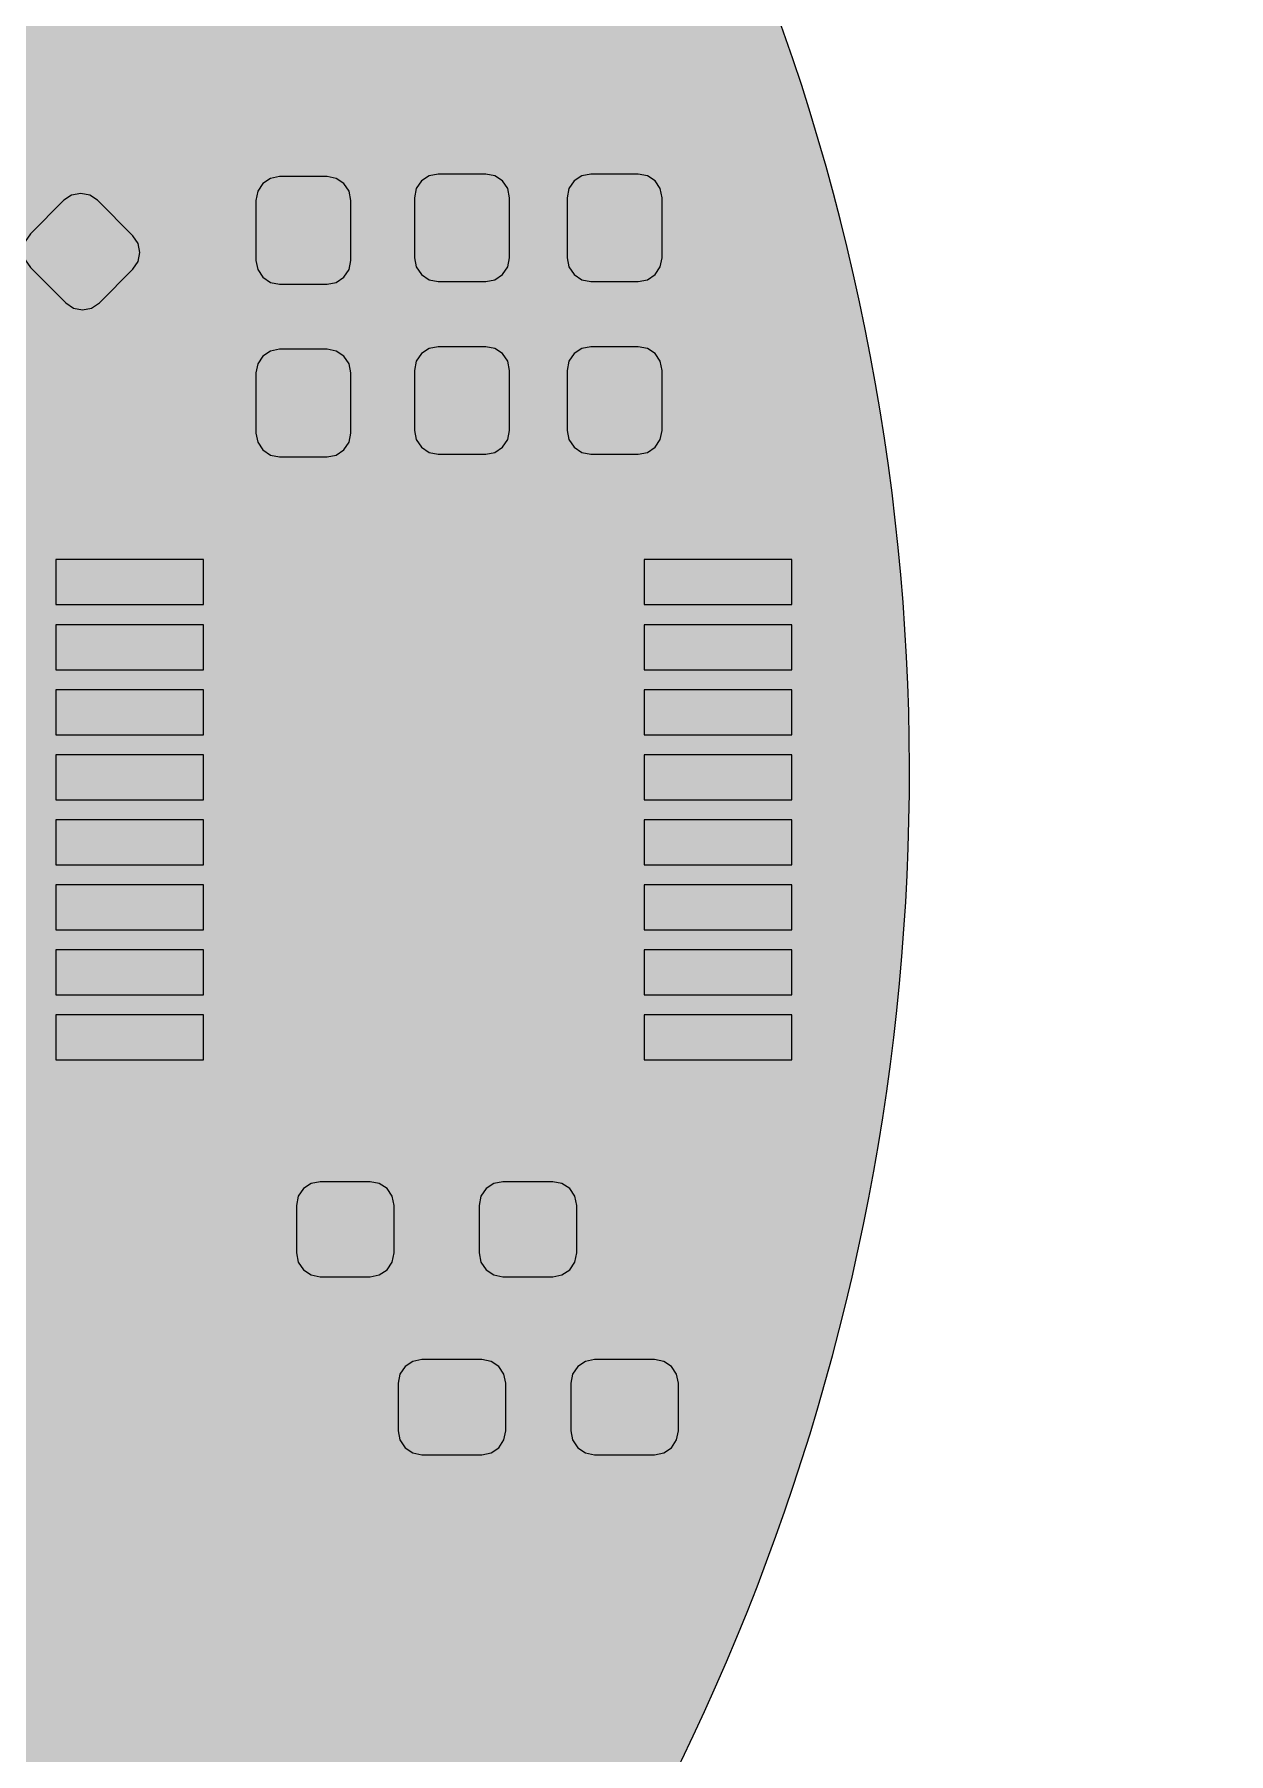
# Model space of a CAD drawing. Header units: millimetres. Extents: x 63.6 to 115, y 77 to 122.7.
# Drawn here: x 103.04 to 114.97, y 92.88 to 110.06 of the extents above; entities that cross this region are included whole.
import ezdxf

# ---------------------------------------------------------------- set-up
doc = ezdxf.new("R2010")
doc.units = ezdxf.units.MM
doc.header["$MEASUREMENT"] = 0
doc.layers.add('Layer 1', color=7, linetype='Continuous', lineweight=0)

# ---------------------------------------------------------------- blocks, each defined once
blk = doc.blocks.new('Block_4')
at = {"layer": 'Layer 1', "true_color": 0x000000, "transparency": 33554687}
h = blk.add_hatch(color=18, dxfattribs=at)
edge = h.paths.add_edge_path()
edge.add_spline(control_points=[(102.402, 108.667), (102.402, 108.667), (102.324, 108.615), (102.324, 108.615), (102.324, 108.615), (102.234, 108.597), (102.234, 108.597), (102.234, 108.597), (102.143, 108.615), (102.143, 108.615), (102.143, 108.615), (102.066, 108.667), (102.066, 108.667), (102.066, 108.667), (101.712, 109.02), (101.712, 109.02), (101.712, 109.02), (101.661, 109.097), (101.661, 109.097), (101.661, 109.097), (101.643, 109.188), (101.643, 109.188), (101.643, 109.188), (101.661, 109.279), (101.661, 109.279), (101.661, 109.279), (101.712, 109.356), (101.712, 109.356), (101.712, 109.356), (102.048, 109.692), (102.048, 109.692), (102.048, 109.692), (102.125, 109.744), (102.125, 109.744), (102.125, 109.744), (102.216, 109.762), (102.216, 109.762), (102.216, 109.762), (102.307, 109.744), (102.307, 109.744), (102.307, 109.744), (102.384, 109.692), (102.384, 109.692), (102.384, 109.692), (102.737, 109.339), (102.737, 109.339), (102.737, 109.339), (102.789, 109.261), (102.789, 109.261), (102.789, 109.261), (102.807, 109.171), (102.807, 109.171), (102.807, 109.171), (102.789, 109.08), (102.789, 109.08), (102.789, 109.08), (102.737, 109.003), (102.737, 109.003), (102.737, 109.003), (102.402, 108.667), (102.402, 108.667)], knot_values=[0, 0, 0, 0, 1, 1, 1, 2, 2, 2, 3, 3, 3, 4, 4, 4, 5, 5, 5, 6, 6, 6, 7, 7, 7, 8, 8, 8, 9, 9, 9, 10, 10, 10, 11, 11, 11, 12, 12, 12, 13, 13, 13, 14, 14, 14, 15, 15, 15, 16, 16, 16, 17, 17, 17, 18, 18, 18, 19, 19, 19, 20, 20, 20, 20], degree=3, periodic=0)
h = blk.add_hatch(color=18, dxfattribs=at)
edge = h.paths.add_edge_path()
edge.add_spline(control_points=[(103.692, 107.376), (103.692, 107.376), (103.615, 107.325), (103.615, 107.325), (103.615, 107.325), (103.524, 107.307), (103.524, 107.307), (103.524, 107.307), (103.433, 107.325), (103.433, 107.325), (103.433, 107.325), (103.356, 107.376), (103.356, 107.376), (103.356, 107.376), (103.003, 107.73), (103.003, 107.73), (103.003, 107.73), (102.951, 107.807), (102.951, 107.807), (102.951, 107.807), (102.933, 107.898), (102.933, 107.898), (102.933, 107.898), (102.951, 107.989), (102.951, 107.989), (102.951, 107.989), (103.003, 108.066), (103.003, 108.066), (103.003, 108.066), (103.338, 108.402), (103.338, 108.402), (103.338, 108.402), (103.415, 108.453), (103.415, 108.453), (103.415, 108.453), (103.506, 108.471), (103.506, 108.471), (103.506, 108.471), (103.597, 108.453), (103.597, 108.453), (103.597, 108.453), (103.674, 108.402), (103.674, 108.402), (103.674, 108.402), (104.028, 108.048), (104.028, 108.048), (104.028, 108.048), (104.079, 107.971), (104.079, 107.971), (104.079, 107.971), (104.097, 107.88), (104.097, 107.88), (104.097, 107.88), (104.079, 107.789), (104.079, 107.789), (104.079, 107.789), (104.028, 107.712), (104.028, 107.712), (104.028, 107.712), (103.692, 107.376), (103.692, 107.376)], knot_values=[0, 0, 0, 0, 1, 1, 1, 2, 2, 2, 3, 3, 3, 4, 4, 4, 5, 5, 5, 6, 6, 6, 7, 7, 7, 8, 8, 8, 9, 9, 9, 10, 10, 10, 11, 11, 11, 12, 12, 12, 13, 13, 13, 14, 14, 14, 15, 15, 15, 16, 16, 16, 17, 17, 17, 18, 18, 18, 19, 19, 19, 20, 20, 20, 20], degree=3, periodic=0)
at = {"layer": 'Layer 1', "color": 18, "lineweight": 9, "true_color": 0x000000}
for points in [[(102.402, 108.667), (102.402, 108.667), (102.324, 108.615), (102.324, 108.615), (102.324, 108.615), (102.234, 108.597), (102.234, 108.597), (102.234, 108.597), (102.143, 108.615), (102.143, 108.615), (102.143, 108.615), (102.066, 108.667), (102.066, 108.667), (102.066, 108.667), (101.712, 109.02), (101.712, 109.02), (101.712, 109.02), (101.661, 109.097), (101.661, 109.097), (101.661, 109.097), (101.643, 109.188), (101.643, 109.188), (101.643, 109.188), (101.661, 109.279), (101.661, 109.279), (101.661, 109.279), (101.712, 109.356), (101.712, 109.356), (101.712, 109.356), (102.048, 109.692), (102.048, 109.692), (102.048, 109.692), (102.125, 109.744), (102.125, 109.744), (102.125, 109.744), (102.216, 109.762), (102.216, 109.762), (102.216, 109.762), (102.307, 109.744), (102.307, 109.744), (102.307, 109.744), (102.384, 109.692), (102.384, 109.692), (102.384, 109.692), (102.737, 109.339), (102.737, 109.339), (102.737, 109.339), (102.789, 109.261), (102.789, 109.261), (102.789, 109.261), (102.807, 109.171), (102.807, 109.171), (102.807, 109.171), (102.789, 109.08), (102.789, 109.08), (102.789, 109.08), (102.737, 109.003), (102.737, 109.003), (102.737, 109.003), (102.402, 108.667), (102.402, 108.667)], [(103.692, 107.376), (103.692, 107.376), (103.615, 107.325), (103.615, 107.325), (103.615, 107.325), (103.524, 107.307), (103.524, 107.307), (103.524, 107.307), (103.433, 107.325), (103.433, 107.325), (103.433, 107.325), (103.356, 107.376), (103.356, 107.376), (103.356, 107.376), (103.003, 107.73), (103.003, 107.73), (103.003, 107.73), (102.951, 107.807), (102.951, 107.807), (102.951, 107.807), (102.933, 107.898), (102.933, 107.898), (102.933, 107.898), (102.951, 107.989), (102.951, 107.989), (102.951, 107.989), (103.003, 108.066), (103.003, 108.066), (103.003, 108.066), (103.338, 108.402), (103.338, 108.402), (103.338, 108.402), (103.415, 108.453), (103.415, 108.453), (103.415, 108.453), (103.506, 108.471), (103.506, 108.471), (103.506, 108.471), (103.597, 108.453), (103.597, 108.453), (103.597, 108.453), (103.674, 108.402), (103.674, 108.402), (103.674, 108.402), (104.028, 108.048), (104.028, 108.048), (104.028, 108.048), (104.079, 107.971), (104.079, 107.971), (104.079, 107.971), (104.097, 107.88), (104.097, 107.88), (104.097, 107.88), (104.079, 107.789), (104.079, 107.789), (104.079, 107.789), (104.028, 107.712), (104.028, 107.712), (104.028, 107.712), (103.692, 107.376), (103.692, 107.376)]]:
    blk.add_open_spline(points, degree=3, knots=[0, 0, 0, 0, 1, 1, 1, 2, 2, 2, 3, 3, 3, 4, 4, 4, 5, 5, 5, 6, 6, 6, 7, 7, 7, 8, 8, 8, 9, 9, 9, 10, 10, 10, 11, 11, 11, 12, 12, 12, 13, 13, 13, 14, 14, 14, 15, 15, 15, 16, 16, 16, 17, 17, 17, 18, 18, 18, 19, 19, 19, 20, 20, 20, 20], dxfattribs=at)
blk = doc.blocks.new('Block_16')
at = {"layer": 'Layer 1', "true_color": 0x000000, "transparency": 33554687}
h = blk.add_hatch(color=18, dxfattribs=at)
edge = h.paths.add_edge_path()
edge.add_spline(control_points=[(109.076, 108.664), (109.076, 108.664), (109.167, 108.646), (109.167, 108.646), (109.167, 108.646), (109.244, 108.595), (109.244, 108.595), (109.244, 108.595), (109.296, 108.518), (109.296, 108.518), (109.296, 108.518), (109.314, 108.427), (109.314, 108.427), (109.314, 108.427), (109.314, 107.827), (109.314, 107.827), (109.314, 107.827), (109.296, 107.736), (109.296, 107.736), (109.296, 107.736), (109.244, 107.659), (109.244, 107.659), (109.244, 107.659), (109.167, 107.607), (109.167, 107.607), (109.167, 107.607), (109.076, 107.589), (109.076, 107.589), (109.076, 107.589), (108.601, 107.589), (108.601, 107.589), (108.601, 107.589), (108.511, 107.607), (108.511, 107.607), (108.511, 107.607), (108.434, 107.659), (108.434, 107.659), (108.434, 107.659), (108.382, 107.736), (108.382, 107.736), (108.382, 107.736), (108.364, 107.827), (108.364, 107.827), (108.364, 107.827), (108.364, 108.427), (108.364, 108.427), (108.364, 108.427), (108.382, 108.518), (108.382, 108.518), (108.382, 108.518), (108.434, 108.595), (108.434, 108.595), (108.434, 108.595), (108.511, 108.646), (108.511, 108.646), (108.511, 108.646), (108.601, 108.664), (108.601, 108.664), (108.601, 108.664), (109.076, 108.664), (109.076, 108.664)], knot_values=[0, 0, 0, 0, 1, 1, 1, 2, 2, 2, 3, 3, 3, 4, 4, 4, 5, 5, 5, 6, 6, 6, 7, 7, 7, 8, 8, 8, 9, 9, 9, 10, 10, 10, 11, 11, 11, 12, 12, 12, 13, 13, 13, 14, 14, 14, 15, 15, 15, 16, 16, 16, 17, 17, 17, 18, 18, 18, 19, 19, 19, 20, 20, 20, 20], degree=3, periodic=0)
h = blk.add_hatch(color=18, dxfattribs=at)
edge = h.paths.add_edge_path()
edge.add_spline(control_points=[(109.076, 106.939), (109.076, 106.939), (109.167, 106.921), (109.167, 106.921), (109.167, 106.921), (109.244, 106.87), (109.244, 106.87), (109.244, 106.87), (109.296, 106.793), (109.296, 106.793), (109.296, 106.793), (109.314, 106.702), (109.314, 106.702), (109.314, 106.702), (109.314, 106.102), (109.314, 106.102), (109.314, 106.102), (109.296, 106.011), (109.296, 106.011), (109.296, 106.011), (109.244, 105.934), (109.244, 105.934), (109.244, 105.934), (109.167, 105.882), (109.167, 105.882), (109.167, 105.882), (109.076, 105.864), (109.076, 105.864), (109.076, 105.864), (108.601, 105.864), (108.601, 105.864), (108.601, 105.864), (108.511, 105.882), (108.511, 105.882), (108.511, 105.882), (108.434, 105.934), (108.434, 105.934), (108.434, 105.934), (108.382, 106.011), (108.382, 106.011), (108.382, 106.011), (108.364, 106.102), (108.364, 106.102), (108.364, 106.102), (108.364, 106.702), (108.364, 106.702), (108.364, 106.702), (108.382, 106.793), (108.382, 106.793), (108.382, 106.793), (108.434, 106.87), (108.434, 106.87), (108.434, 106.87), (108.511, 106.921), (108.511, 106.921), (108.511, 106.921), (108.601, 106.939), (108.601, 106.939), (108.601, 106.939), (109.076, 106.939), (109.076, 106.939)], knot_values=[0, 0, 0, 0, 1, 1, 1, 2, 2, 2, 3, 3, 3, 4, 4, 4, 5, 5, 5, 6, 6, 6, 7, 7, 7, 8, 8, 8, 9, 9, 9, 10, 10, 10, 11, 11, 11, 12, 12, 12, 13, 13, 13, 14, 14, 14, 15, 15, 15, 16, 16, 16, 17, 17, 17, 18, 18, 18, 19, 19, 19, 20, 20, 20, 20], degree=3, periodic=0)
at = {"layer": 'Layer 1', "color": 18, "lineweight": 9, "true_color": 0x000000}
for points in [[(109.076, 108.664), (109.076, 108.664), (109.167, 108.646), (109.167, 108.646), (109.167, 108.646), (109.244, 108.595), (109.244, 108.595), (109.244, 108.595), (109.296, 108.518), (109.296, 108.518), (109.296, 108.518), (109.314, 108.427), (109.314, 108.427), (109.314, 108.427), (109.314, 107.827), (109.314, 107.827), (109.314, 107.827), (109.296, 107.736), (109.296, 107.736), (109.296, 107.736), (109.244, 107.659), (109.244, 107.659), (109.244, 107.659), (109.167, 107.607), (109.167, 107.607), (109.167, 107.607), (109.076, 107.589), (109.076, 107.589), (109.076, 107.589), (108.601, 107.589), (108.601, 107.589), (108.601, 107.589), (108.511, 107.607), (108.511, 107.607), (108.511, 107.607), (108.434, 107.659), (108.434, 107.659), (108.434, 107.659), (108.382, 107.736), (108.382, 107.736), (108.382, 107.736), (108.364, 107.827), (108.364, 107.827), (108.364, 107.827), (108.364, 108.427), (108.364, 108.427), (108.364, 108.427), (108.382, 108.518), (108.382, 108.518), (108.382, 108.518), (108.434, 108.595), (108.434, 108.595), (108.434, 108.595), (108.511, 108.646), (108.511, 108.646), (108.511, 108.646), (108.601, 108.664), (108.601, 108.664), (108.601, 108.664), (109.076, 108.664), (109.076, 108.664)], [(109.076, 106.939), (109.076, 106.939), (109.167, 106.921), (109.167, 106.921), (109.167, 106.921), (109.244, 106.87), (109.244, 106.87), (109.244, 106.87), (109.296, 106.793), (109.296, 106.793), (109.296, 106.793), (109.314, 106.702), (109.314, 106.702), (109.314, 106.702), (109.314, 106.102), (109.314, 106.102), (109.314, 106.102), (109.296, 106.011), (109.296, 106.011), (109.296, 106.011), (109.244, 105.934), (109.244, 105.934), (109.244, 105.934), (109.167, 105.882), (109.167, 105.882), (109.167, 105.882), (109.076, 105.864), (109.076, 105.864), (109.076, 105.864), (108.601, 105.864), (108.601, 105.864), (108.601, 105.864), (108.511, 105.882), (108.511, 105.882), (108.511, 105.882), (108.434, 105.934), (108.434, 105.934), (108.434, 105.934), (108.382, 106.011), (108.382, 106.011), (108.382, 106.011), (108.364, 106.102), (108.364, 106.102), (108.364, 106.102), (108.364, 106.702), (108.364, 106.702), (108.364, 106.702), (108.382, 106.793), (108.382, 106.793), (108.382, 106.793), (108.434, 106.87), (108.434, 106.87), (108.434, 106.87), (108.511, 106.921), (108.511, 106.921), (108.511, 106.921), (108.601, 106.939), (108.601, 106.939), (108.601, 106.939), (109.076, 106.939), (109.076, 106.939)]]:
    blk.add_open_spline(points, degree=3, knots=[0, 0, 0, 0, 1, 1, 1, 2, 2, 2, 3, 3, 3, 4, 4, 4, 5, 5, 5, 6, 6, 6, 7, 7, 7, 8, 8, 8, 9, 9, 9, 10, 10, 10, 11, 11, 11, 12, 12, 12, 13, 13, 13, 14, 14, 14, 15, 15, 15, 16, 16, 16, 17, 17, 17, 18, 18, 18, 19, 19, 19, 20, 20, 20, 20], dxfattribs=at)
blk = doc.blocks.new('Block_23')
at = {"layer": 'Layer 1', "true_color": 0x000000, "transparency": 33554687}
h = blk.add_hatch(color=18, dxfattribs=at)
edge = h.paths.add_edge_path()
edge.add_spline(control_points=[(105.493, 107.563), (105.493, 107.563), (105.403, 107.581), (105.403, 107.581), (105.403, 107.581), (105.326, 107.633), (105.326, 107.633), (105.326, 107.633), (105.274, 107.71), (105.274, 107.71), (105.274, 107.71), (105.256, 107.801), (105.256, 107.801), (105.256, 107.801), (105.256, 108.401), (105.256, 108.401), (105.256, 108.401), (105.274, 108.492), (105.274, 108.492), (105.274, 108.492), (105.326, 108.569), (105.326, 108.569), (105.326, 108.569), (105.403, 108.62), (105.403, 108.62), (105.403, 108.62), (105.493, 108.638), (105.493, 108.638), (105.493, 108.638), (105.968, 108.638), (105.968, 108.638), (105.968, 108.638), (106.059, 108.62), (106.059, 108.62), (106.059, 108.62), (106.136, 108.569), (106.136, 108.569), (106.136, 108.569), (106.188, 108.492), (106.188, 108.492), (106.188, 108.492), (106.206, 108.401), (106.206, 108.401), (106.206, 108.401), (106.206, 107.801), (106.206, 107.801), (106.206, 107.801), (106.188, 107.71), (106.188, 107.71), (106.188, 107.71), (106.136, 107.633), (106.136, 107.633), (106.136, 107.633), (106.059, 107.581), (106.059, 107.581), (106.059, 107.581), (105.968, 107.563), (105.968, 107.563), (105.968, 107.563), (105.493, 107.563), (105.493, 107.563)], knot_values=[0, 0, 0, 0, 1, 1, 1, 2, 2, 2, 3, 3, 3, 4, 4, 4, 5, 5, 5, 6, 6, 6, 7, 7, 7, 8, 8, 8, 9, 9, 9, 10, 10, 10, 11, 11, 11, 12, 12, 12, 13, 13, 13, 14, 14, 14, 15, 15, 15, 16, 16, 16, 17, 17, 17, 18, 18, 18, 19, 19, 19, 20, 20, 20, 20], degree=3, periodic=0)
h = blk.add_hatch(color=18, dxfattribs=at)
edge = h.paths.add_edge_path()
edge.add_spline(control_points=[(105.493, 105.838), (105.493, 105.838), (105.403, 105.856), (105.403, 105.856), (105.403, 105.856), (105.326, 105.908), (105.326, 105.908), (105.326, 105.908), (105.274, 105.985), (105.274, 105.985), (105.274, 105.985), (105.256, 106.076), (105.256, 106.076), (105.256, 106.076), (105.256, 106.676), (105.256, 106.676), (105.256, 106.676), (105.274, 106.767), (105.274, 106.767), (105.274, 106.767), (105.326, 106.844), (105.326, 106.844), (105.326, 106.844), (105.403, 106.895), (105.403, 106.895), (105.403, 106.895), (105.493, 106.913), (105.493, 106.913), (105.493, 106.913), (105.968, 106.913), (105.968, 106.913), (105.968, 106.913), (106.059, 106.895), (106.059, 106.895), (106.059, 106.895), (106.136, 106.844), (106.136, 106.844), (106.136, 106.844), (106.188, 106.767), (106.188, 106.767), (106.188, 106.767), (106.206, 106.676), (106.206, 106.676), (106.206, 106.676), (106.206, 106.076), (106.206, 106.076), (106.206, 106.076), (106.188, 105.985), (106.188, 105.985), (106.188, 105.985), (106.136, 105.908), (106.136, 105.908), (106.136, 105.908), (106.059, 105.856), (106.059, 105.856), (106.059, 105.856), (105.968, 105.838), (105.968, 105.838), (105.968, 105.838), (105.493, 105.838), (105.493, 105.838)], knot_values=[0, 0, 0, 0, 1, 1, 1, 2, 2, 2, 3, 3, 3, 4, 4, 4, 5, 5, 5, 6, 6, 6, 7, 7, 7, 8, 8, 8, 9, 9, 9, 10, 10, 10, 11, 11, 11, 12, 12, 12, 13, 13, 13, 14, 14, 14, 15, 15, 15, 16, 16, 16, 17, 17, 17, 18, 18, 18, 19, 19, 19, 20, 20, 20, 20], degree=3, periodic=0)
at = {"layer": 'Layer 1', "color": 18, "lineweight": 9, "true_color": 0x000000}
for points in [[(105.493, 107.563), (105.493, 107.563), (105.403, 107.581), (105.403, 107.581), (105.403, 107.581), (105.326, 107.633), (105.326, 107.633), (105.326, 107.633), (105.274, 107.71), (105.274, 107.71), (105.274, 107.71), (105.256, 107.801), (105.256, 107.801), (105.256, 107.801), (105.256, 108.401), (105.256, 108.401), (105.256, 108.401), (105.274, 108.492), (105.274, 108.492), (105.274, 108.492), (105.326, 108.569), (105.326, 108.569), (105.326, 108.569), (105.403, 108.62), (105.403, 108.62), (105.403, 108.62), (105.493, 108.638), (105.493, 108.638), (105.493, 108.638), (105.968, 108.638), (105.968, 108.638), (105.968, 108.638), (106.059, 108.62), (106.059, 108.62), (106.059, 108.62), (106.136, 108.569), (106.136, 108.569), (106.136, 108.569), (106.188, 108.492), (106.188, 108.492), (106.188, 108.492), (106.206, 108.401), (106.206, 108.401), (106.206, 108.401), (106.206, 107.801), (106.206, 107.801), (106.206, 107.801), (106.188, 107.71), (106.188, 107.71), (106.188, 107.71), (106.136, 107.633), (106.136, 107.633), (106.136, 107.633), (106.059, 107.581), (106.059, 107.581), (106.059, 107.581), (105.968, 107.563), (105.968, 107.563), (105.968, 107.563), (105.493, 107.563), (105.493, 107.563)], [(105.493, 105.838), (105.493, 105.838), (105.403, 105.856), (105.403, 105.856), (105.403, 105.856), (105.326, 105.908), (105.326, 105.908), (105.326, 105.908), (105.274, 105.985), (105.274, 105.985), (105.274, 105.985), (105.256, 106.076), (105.256, 106.076), (105.256, 106.076), (105.256, 106.676), (105.256, 106.676), (105.256, 106.676), (105.274, 106.767), (105.274, 106.767), (105.274, 106.767), (105.326, 106.844), (105.326, 106.844), (105.326, 106.844), (105.403, 106.895), (105.403, 106.895), (105.403, 106.895), (105.493, 106.913), (105.493, 106.913), (105.493, 106.913), (105.968, 106.913), (105.968, 106.913), (105.968, 106.913), (106.059, 106.895), (106.059, 106.895), (106.059, 106.895), (106.136, 106.844), (106.136, 106.844), (106.136, 106.844), (106.188, 106.767), (106.188, 106.767), (106.188, 106.767), (106.206, 106.676), (106.206, 106.676), (106.206, 106.676), (106.206, 106.076), (106.206, 106.076), (106.206, 106.076), (106.188, 105.985), (106.188, 105.985), (106.188, 105.985), (106.136, 105.908), (106.136, 105.908), (106.136, 105.908), (106.059, 105.856), (106.059, 105.856), (106.059, 105.856), (105.968, 105.838), (105.968, 105.838), (105.968, 105.838), (105.493, 105.838), (105.493, 105.838)]]:
    blk.add_open_spline(points, degree=3, knots=[0, 0, 0, 0, 1, 1, 1, 2, 2, 2, 3, 3, 3, 4, 4, 4, 5, 5, 5, 6, 6, 6, 7, 7, 7, 8, 8, 8, 9, 9, 9, 10, 10, 10, 11, 11, 11, 12, 12, 12, 13, 13, 13, 14, 14, 14, 15, 15, 15, 16, 16, 16, 17, 17, 17, 18, 18, 18, 19, 19, 19, 20, 20, 20, 20], dxfattribs=at)
blk = doc.blocks.new('Block_37')
at = {"layer": 'Layer 1', "true_color": 0x000000, "transparency": 33554687}
h = blk.add_hatch(color=18, dxfattribs=at)
edge = h.paths.add_edge_path()
edge.add_spline(control_points=[(107.552, 108.664), (107.552, 108.664), (107.643, 108.646), (107.643, 108.646), (107.643, 108.646), (107.72, 108.595), (107.72, 108.595), (107.72, 108.595), (107.772, 108.518), (107.772, 108.518), (107.772, 108.518), (107.79, 108.427), (107.79, 108.427), (107.79, 108.427), (107.79, 107.827), (107.79, 107.827), (107.79, 107.827), (107.772, 107.736), (107.772, 107.736), (107.772, 107.736), (107.72, 107.659), (107.72, 107.659), (107.72, 107.659), (107.643, 107.607), (107.643, 107.607), (107.643, 107.607), (107.552, 107.589), (107.552, 107.589), (107.552, 107.589), (107.077, 107.589), (107.077, 107.589), (107.077, 107.589), (106.987, 107.607), (106.987, 107.607), (106.987, 107.607), (106.91, 107.659), (106.91, 107.659), (106.91, 107.659), (106.858, 107.736), (106.858, 107.736), (106.858, 107.736), (106.84, 107.827), (106.84, 107.827), (106.84, 107.827), (106.84, 108.427), (106.84, 108.427), (106.84, 108.427), (106.858, 108.518), (106.858, 108.518), (106.858, 108.518), (106.91, 108.595), (106.91, 108.595), (106.91, 108.595), (106.987, 108.646), (106.987, 108.646), (106.987, 108.646), (107.077, 108.664), (107.077, 108.664), (107.077, 108.664), (107.552, 108.664), (107.552, 108.664)], knot_values=[0, 0, 0, 0, 1, 1, 1, 2, 2, 2, 3, 3, 3, 4, 4, 4, 5, 5, 5, 6, 6, 6, 7, 7, 7, 8, 8, 8, 9, 9, 9, 10, 10, 10, 11, 11, 11, 12, 12, 12, 13, 13, 13, 14, 14, 14, 15, 15, 15, 16, 16, 16, 17, 17, 17, 18, 18, 18, 19, 19, 19, 20, 20, 20, 20], degree=3, periodic=0)
h = blk.add_hatch(color=18, dxfattribs=at)
edge = h.paths.add_edge_path()
edge.add_spline(control_points=[(107.552, 106.939), (107.552, 106.939), (107.643, 106.921), (107.643, 106.921), (107.643, 106.921), (107.72, 106.87), (107.72, 106.87), (107.72, 106.87), (107.772, 106.793), (107.772, 106.793), (107.772, 106.793), (107.79, 106.702), (107.79, 106.702), (107.79, 106.702), (107.79, 106.102), (107.79, 106.102), (107.79, 106.102), (107.772, 106.011), (107.772, 106.011), (107.772, 106.011), (107.72, 105.934), (107.72, 105.934), (107.72, 105.934), (107.643, 105.882), (107.643, 105.882), (107.643, 105.882), (107.552, 105.864), (107.552, 105.864), (107.552, 105.864), (107.077, 105.864), (107.077, 105.864), (107.077, 105.864), (106.987, 105.882), (106.987, 105.882), (106.987, 105.882), (106.91, 105.934), (106.91, 105.934), (106.91, 105.934), (106.858, 106.011), (106.858, 106.011), (106.858, 106.011), (106.84, 106.102), (106.84, 106.102), (106.84, 106.102), (106.84, 106.702), (106.84, 106.702), (106.84, 106.702), (106.858, 106.793), (106.858, 106.793), (106.858, 106.793), (106.91, 106.87), (106.91, 106.87), (106.91, 106.87), (106.987, 106.921), (106.987, 106.921), (106.987, 106.921), (107.077, 106.939), (107.077, 106.939), (107.077, 106.939), (107.552, 106.939), (107.552, 106.939)], knot_values=[0, 0, 0, 0, 1, 1, 1, 2, 2, 2, 3, 3, 3, 4, 4, 4, 5, 5, 5, 6, 6, 6, 7, 7, 7, 8, 8, 8, 9, 9, 9, 10, 10, 10, 11, 11, 11, 12, 12, 12, 13, 13, 13, 14, 14, 14, 15, 15, 15, 16, 16, 16, 17, 17, 17, 18, 18, 18, 19, 19, 19, 20, 20, 20, 20], degree=3, periodic=0)
at = {"layer": 'Layer 1', "color": 18, "lineweight": 9, "true_color": 0x000000}
for points in [[(107.552, 108.664), (107.552, 108.664), (107.643, 108.646), (107.643, 108.646), (107.643, 108.646), (107.72, 108.595), (107.72, 108.595), (107.72, 108.595), (107.772, 108.518), (107.772, 108.518), (107.772, 108.518), (107.79, 108.427), (107.79, 108.427), (107.79, 108.427), (107.79, 107.827), (107.79, 107.827), (107.79, 107.827), (107.772, 107.736), (107.772, 107.736), (107.772, 107.736), (107.72, 107.659), (107.72, 107.659), (107.72, 107.659), (107.643, 107.607), (107.643, 107.607), (107.643, 107.607), (107.552, 107.589), (107.552, 107.589), (107.552, 107.589), (107.077, 107.589), (107.077, 107.589), (107.077, 107.589), (106.987, 107.607), (106.987, 107.607), (106.987, 107.607), (106.91, 107.659), (106.91, 107.659), (106.91, 107.659), (106.858, 107.736), (106.858, 107.736), (106.858, 107.736), (106.84, 107.827), (106.84, 107.827), (106.84, 107.827), (106.84, 108.427), (106.84, 108.427), (106.84, 108.427), (106.858, 108.518), (106.858, 108.518), (106.858, 108.518), (106.91, 108.595), (106.91, 108.595), (106.91, 108.595), (106.987, 108.646), (106.987, 108.646), (106.987, 108.646), (107.077, 108.664), (107.077, 108.664), (107.077, 108.664), (107.552, 108.664), (107.552, 108.664)], [(107.552, 106.939), (107.552, 106.939), (107.643, 106.921), (107.643, 106.921), (107.643, 106.921), (107.72, 106.87), (107.72, 106.87), (107.72, 106.87), (107.772, 106.793), (107.772, 106.793), (107.772, 106.793), (107.79, 106.702), (107.79, 106.702), (107.79, 106.702), (107.79, 106.102), (107.79, 106.102), (107.79, 106.102), (107.772, 106.011), (107.772, 106.011), (107.772, 106.011), (107.72, 105.934), (107.72, 105.934), (107.72, 105.934), (107.643, 105.882), (107.643, 105.882), (107.643, 105.882), (107.552, 105.864), (107.552, 105.864), (107.552, 105.864), (107.077, 105.864), (107.077, 105.864), (107.077, 105.864), (106.987, 105.882), (106.987, 105.882), (106.987, 105.882), (106.91, 105.934), (106.91, 105.934), (106.91, 105.934), (106.858, 106.011), (106.858, 106.011), (106.858, 106.011), (106.84, 106.102), (106.84, 106.102), (106.84, 106.102), (106.84, 106.702), (106.84, 106.702), (106.84, 106.702), (106.858, 106.793), (106.858, 106.793), (106.858, 106.793), (106.91, 106.87), (106.91, 106.87), (106.91, 106.87), (106.987, 106.921), (106.987, 106.921), (106.987, 106.921), (107.077, 106.939), (107.077, 106.939), (107.077, 106.939), (107.552, 106.939), (107.552, 106.939)]]:
    blk.add_open_spline(points, degree=3, knots=[0, 0, 0, 0, 1, 1, 1, 2, 2, 2, 3, 3, 3, 4, 4, 4, 5, 5, 5, 6, 6, 6, 7, 7, 7, 8, 8, 8, 9, 9, 9, 10, 10, 10, 11, 11, 11, 12, 12, 12, 13, 13, 13, 14, 14, 14, 15, 15, 15, 16, 16, 16, 17, 17, 17, 18, 18, 18, 19, 19, 19, 20, 20, 20, 20], dxfattribs=at)
blk = doc.blocks.new('Block_52')
at = {"layer": 'Layer 1', "true_color": 0x000000, "transparency": 33554687}
h = blk.add_hatch(color=18, dxfattribs=at)
edge = h.paths.add_edge_path()
edge.add_spline(control_points=[(103.258, 104.811), (103.258, 104.811), (104.733, 104.811), (104.733, 104.811), (104.733, 104.811), (104.733, 104.361), (104.733, 104.361), (104.733, 104.361), (103.258, 104.361), (103.258, 104.361), (103.258, 104.361), (103.258, 104.811), (103.258, 104.811)], knot_values=[0, 0, 0, 0, 1, 1, 1, 2, 2, 2, 3, 3, 3, 4, 4, 4, 4], degree=3, periodic=0)
h = blk.add_hatch(color=18, dxfattribs=at)
edge = h.paths.add_edge_path()
edge.add_spline(control_points=[(109.134, 104.811), (109.134, 104.811), (110.609, 104.811), (110.609, 104.811), (110.609, 104.811), (110.609, 104.361), (110.609, 104.361), (110.609, 104.361), (109.134, 104.361), (109.134, 104.361), (109.134, 104.361), (109.134, 104.811), (109.134, 104.811)], knot_values=[0, 0, 0, 0, 1, 1, 1, 2, 2, 2, 3, 3, 3, 4, 4, 4, 4], degree=3, periodic=0)
h = blk.add_hatch(color=18, dxfattribs=at)
edge = h.paths.add_edge_path()
edge.add_spline(control_points=[(103.258, 104.161), (103.258, 104.161), (104.733, 104.161), (104.733, 104.161), (104.733, 104.161), (104.733, 103.711), (104.733, 103.711), (104.733, 103.711), (103.258, 103.711), (103.258, 103.711), (103.258, 103.711), (103.258, 104.161), (103.258, 104.161)], knot_values=[0, 0, 0, 0, 1, 1, 1, 2, 2, 2, 3, 3, 3, 4, 4, 4, 4], degree=3, periodic=0)
h = blk.add_hatch(color=18, dxfattribs=at)
edge = h.paths.add_edge_path()
edge.add_spline(control_points=[(109.134, 104.161), (109.134, 104.161), (110.609, 104.161), (110.609, 104.161), (110.609, 104.161), (110.609, 103.711), (110.609, 103.711), (110.609, 103.711), (109.134, 103.711), (109.134, 103.711), (109.134, 103.711), (109.134, 104.161), (109.134, 104.161)], knot_values=[0, 0, 0, 0, 1, 1, 1, 2, 2, 2, 3, 3, 3, 4, 4, 4, 4], degree=3, periodic=0)
h = blk.add_hatch(color=18, dxfattribs=at)
edge = h.paths.add_edge_path()
edge.add_spline(control_points=[(103.258, 103.511), (103.258, 103.511), (104.733, 103.511), (104.733, 103.511), (104.733, 103.511), (104.733, 103.061), (104.733, 103.061), (104.733, 103.061), (103.258, 103.061), (103.258, 103.061), (103.258, 103.061), (103.258, 103.511), (103.258, 103.511)], knot_values=[0, 0, 0, 0, 1, 1, 1, 2, 2, 2, 3, 3, 3, 4, 4, 4, 4], degree=3, periodic=0)
h = blk.add_hatch(color=18, dxfattribs=at)
edge = h.paths.add_edge_path()
edge.add_spline(control_points=[(109.134, 103.511), (109.134, 103.511), (110.609, 103.511), (110.609, 103.511), (110.609, 103.511), (110.609, 103.061), (110.609, 103.061), (110.609, 103.061), (109.134, 103.061), (109.134, 103.061), (109.134, 103.061), (109.134, 103.511), (109.134, 103.511)], knot_values=[0, 0, 0, 0, 1, 1, 1, 2, 2, 2, 3, 3, 3, 4, 4, 4, 4], degree=3, periodic=0)
h = blk.add_hatch(color=18, dxfattribs=at)
edge = h.paths.add_edge_path()
edge.add_spline(control_points=[(103.258, 102.861), (103.258, 102.861), (104.733, 102.861), (104.733, 102.861), (104.733, 102.861), (104.733, 102.411), (104.733, 102.411), (104.733, 102.411), (103.258, 102.411), (103.258, 102.411), (103.258, 102.411), (103.258, 102.861), (103.258, 102.861)], knot_values=[0, 0, 0, 0, 1, 1, 1, 2, 2, 2, 3, 3, 3, 4, 4, 4, 4], degree=3, periodic=0)
h = blk.add_hatch(color=18, dxfattribs=at)
edge = h.paths.add_edge_path()
edge.add_spline(control_points=[(109.134, 102.861), (109.134, 102.861), (110.609, 102.861), (110.609, 102.861), (110.609, 102.861), (110.609, 102.411), (110.609, 102.411), (110.609, 102.411), (109.134, 102.411), (109.134, 102.411), (109.134, 102.411), (109.134, 102.861), (109.134, 102.861)], knot_values=[0, 0, 0, 0, 1, 1, 1, 2, 2, 2, 3, 3, 3, 4, 4, 4, 4], degree=3, periodic=0)
h = blk.add_hatch(color=18, dxfattribs=at)
edge = h.paths.add_edge_path()
edge.add_spline(control_points=[(103.258, 102.211), (103.258, 102.211), (104.733, 102.211), (104.733, 102.211), (104.733, 102.211), (104.733, 101.761), (104.733, 101.761), (104.733, 101.761), (103.258, 101.761), (103.258, 101.761), (103.258, 101.761), (103.258, 102.211), (103.258, 102.211)], knot_values=[0, 0, 0, 0, 1, 1, 1, 2, 2, 2, 3, 3, 3, 4, 4, 4, 4], degree=3, periodic=0)
h = blk.add_hatch(color=18, dxfattribs=at)
edge = h.paths.add_edge_path()
edge.add_spline(control_points=[(109.134, 102.211), (109.134, 102.211), (110.609, 102.211), (110.609, 102.211), (110.609, 102.211), (110.609, 101.761), (110.609, 101.761), (110.609, 101.761), (109.134, 101.761), (109.134, 101.761), (109.134, 101.761), (109.134, 102.211), (109.134, 102.211)], knot_values=[0, 0, 0, 0, 1, 1, 1, 2, 2, 2, 3, 3, 3, 4, 4, 4, 4], degree=3, periodic=0)
h = blk.add_hatch(color=18, dxfattribs=at)
edge = h.paths.add_edge_path()
edge.add_spline(control_points=[(103.258, 101.561), (103.258, 101.561), (104.733, 101.561), (104.733, 101.561), (104.733, 101.561), (104.733, 101.111), (104.733, 101.111), (104.733, 101.111), (103.258, 101.111), (103.258, 101.111), (103.258, 101.111), (103.258, 101.561), (103.258, 101.561)], knot_values=[0, 0, 0, 0, 1, 1, 1, 2, 2, 2, 3, 3, 3, 4, 4, 4, 4], degree=3, periodic=0)
h = blk.add_hatch(color=18, dxfattribs=at)
edge = h.paths.add_edge_path()
edge.add_spline(control_points=[(109.134, 101.561), (109.134, 101.561), (110.609, 101.561), (110.609, 101.561), (110.609, 101.561), (110.609, 101.111), (110.609, 101.111), (110.609, 101.111), (109.134, 101.111), (109.134, 101.111), (109.134, 101.111), (109.134, 101.561), (109.134, 101.561)], knot_values=[0, 0, 0, 0, 1, 1, 1, 2, 2, 2, 3, 3, 3, 4, 4, 4, 4], degree=3, periodic=0)
h = blk.add_hatch(color=18, dxfattribs=at)
edge = h.paths.add_edge_path()
edge.add_spline(control_points=[(103.258, 100.911), (103.258, 100.911), (104.733, 100.911), (104.733, 100.911), (104.733, 100.911), (104.733, 100.461), (104.733, 100.461), (104.733, 100.461), (103.258, 100.461), (103.258, 100.461), (103.258, 100.461), (103.258, 100.911), (103.258, 100.911)], knot_values=[0, 0, 0, 0, 1, 1, 1, 2, 2, 2, 3, 3, 3, 4, 4, 4, 4], degree=3, periodic=0)
h = blk.add_hatch(color=18, dxfattribs=at)
edge = h.paths.add_edge_path()
edge.add_spline(control_points=[(109.134, 100.911), (109.134, 100.911), (110.609, 100.911), (110.609, 100.911), (110.609, 100.911), (110.609, 100.461), (110.609, 100.461), (110.609, 100.461), (109.134, 100.461), (109.134, 100.461), (109.134, 100.461), (109.134, 100.911), (109.134, 100.911)], knot_values=[0, 0, 0, 0, 1, 1, 1, 2, 2, 2, 3, 3, 3, 4, 4, 4, 4], degree=3, periodic=0)
h = blk.add_hatch(color=18, dxfattribs=at)
edge = h.paths.add_edge_path()
edge.add_spline(control_points=[(103.258, 100.261), (103.258, 100.261), (104.733, 100.261), (104.733, 100.261), (104.733, 100.261), (104.733, 99.811), (104.733, 99.811), (104.733, 99.811), (103.258, 99.811), (103.258, 99.811), (103.258, 99.811), (103.258, 100.261), (103.258, 100.261)], knot_values=[0, 0, 0, 0, 1, 1, 1, 2, 2, 2, 3, 3, 3, 4, 4, 4, 4], degree=3, periodic=0)
h = blk.add_hatch(color=18, dxfattribs=at)
edge = h.paths.add_edge_path()
edge.add_spline(control_points=[(109.134, 100.261), (109.134, 100.261), (110.609, 100.261), (110.609, 100.261), (110.609, 100.261), (110.609, 99.811), (110.609, 99.811), (110.609, 99.811), (109.134, 99.811), (109.134, 99.811), (109.134, 99.811), (109.134, 100.261), (109.134, 100.261)], knot_values=[0, 0, 0, 0, 1, 1, 1, 2, 2, 2, 3, 3, 3, 4, 4, 4, 4], degree=3, periodic=0)
at = {"layer": 'Layer 1', "color": 18, "lineweight": 9, "true_color": 0x000000}
for points in [[(103.258, 104.811), (103.258, 104.811), (104.733, 104.811), (104.733, 104.811), (104.733, 104.811), (104.733, 104.361), (104.733, 104.361), (104.733, 104.361), (103.258, 104.361), (103.258, 104.361), (103.258, 104.361), (103.258, 104.811), (103.258, 104.811)], [(109.134, 104.811), (109.134, 104.811), (110.609, 104.811), (110.609, 104.811), (110.609, 104.811), (110.609, 104.361), (110.609, 104.361), (110.609, 104.361), (109.134, 104.361), (109.134, 104.361), (109.134, 104.361), (109.134, 104.811), (109.134, 104.811)], [(103.258, 104.161), (103.258, 104.161), (104.733, 104.161), (104.733, 104.161), (104.733, 104.161), (104.733, 103.711), (104.733, 103.711), (104.733, 103.711), (103.258, 103.711), (103.258, 103.711), (103.258, 103.711), (103.258, 104.161), (103.258, 104.161)], [(109.134, 104.161), (109.134, 104.161), (110.609, 104.161), (110.609, 104.161), (110.609, 104.161), (110.609, 103.711), (110.609, 103.711), (110.609, 103.711), (109.134, 103.711), (109.134, 103.711), (109.134, 103.711), (109.134, 104.161), (109.134, 104.161)], [(103.258, 103.511), (103.258, 103.511), (104.733, 103.511), (104.733, 103.511), (104.733, 103.511), (104.733, 103.061), (104.733, 103.061), (104.733, 103.061), (103.258, 103.061), (103.258, 103.061), (103.258, 103.061), (103.258, 103.511), (103.258, 103.511)], [(109.134, 103.511), (109.134, 103.511), (110.609, 103.511), (110.609, 103.511), (110.609, 103.511), (110.609, 103.061), (110.609, 103.061), (110.609, 103.061), (109.134, 103.061), (109.134, 103.061), (109.134, 103.061), (109.134, 103.511), (109.134, 103.511)], [(103.258, 102.861), (103.258, 102.861), (104.733, 102.861), (104.733, 102.861), (104.733, 102.861), (104.733, 102.411), (104.733, 102.411), (104.733, 102.411), (103.258, 102.411), (103.258, 102.411), (103.258, 102.411), (103.258, 102.861), (103.258, 102.861)], [(109.134, 102.861), (109.134, 102.861), (110.609, 102.861), (110.609, 102.861), (110.609, 102.861), (110.609, 102.411), (110.609, 102.411), (110.609, 102.411), (109.134, 102.411), (109.134, 102.411), (109.134, 102.411), (109.134, 102.861), (109.134, 102.861)], [(103.258, 102.211), (103.258, 102.211), (104.733, 102.211), (104.733, 102.211), (104.733, 102.211), (104.733, 101.761), (104.733, 101.761), (104.733, 101.761), (103.258, 101.761), (103.258, 101.761), (103.258, 101.761), (103.258, 102.211), (103.258, 102.211)], [(109.134, 102.211), (109.134, 102.211), (110.609, 102.211), (110.609, 102.211), (110.609, 102.211), (110.609, 101.761), (110.609, 101.761), (110.609, 101.761), (109.134, 101.761), (109.134, 101.761), (109.134, 101.761), (109.134, 102.211), (109.134, 102.211)], [(103.258, 101.561), (103.258, 101.561), (104.733, 101.561), (104.733, 101.561), (104.733, 101.561), (104.733, 101.111), (104.733, 101.111), (104.733, 101.111), (103.258, 101.111), (103.258, 101.111), (103.258, 101.111), (103.258, 101.561), (103.258, 101.561)], [(109.134, 101.561), (109.134, 101.561), (110.609, 101.561), (110.609, 101.561), (110.609, 101.561), (110.609, 101.111), (110.609, 101.111), (110.609, 101.111), (109.134, 101.111), (109.134, 101.111), (109.134, 101.111), (109.134, 101.561), (109.134, 101.561)], [(103.258, 100.911), (103.258, 100.911), (104.733, 100.911), (104.733, 100.911), (104.733, 100.911), (104.733, 100.461), (104.733, 100.461), (104.733, 100.461), (103.258, 100.461), (103.258, 100.461), (103.258, 100.461), (103.258, 100.911), (103.258, 100.911)], [(109.134, 100.911), (109.134, 100.911), (110.609, 100.911), (110.609, 100.911), (110.609, 100.911), (110.609, 100.461), (110.609, 100.461), (110.609, 100.461), (109.134, 100.461), (109.134, 100.461), (109.134, 100.461), (109.134, 100.911), (109.134, 100.911)], [(103.258, 100.261), (103.258, 100.261), (104.733, 100.261), (104.733, 100.261), (104.733, 100.261), (104.733, 99.811), (104.733, 99.811), (104.733, 99.811), (103.258, 99.811), (103.258, 99.811), (103.258, 99.811), (103.258, 100.261), (103.258, 100.261)], [(109.134, 100.261), (109.134, 100.261), (110.609, 100.261), (110.609, 100.261), (110.609, 100.261), (110.609, 99.811), (110.609, 99.811), (110.609, 99.811), (109.134, 99.811), (109.134, 99.811), (109.134, 99.811), (109.134, 100.261), (109.134, 100.261)]]:
    blk.add_open_spline(points, degree=3, knots=[0, 0, 0, 0, 1, 1, 1, 2, 2, 2, 3, 3, 3, 4, 4, 4, 4], dxfattribs=at)
blk = doc.blocks.new('Block_53')
at = {"layer": 'Layer 1', "true_color": 0x000000, "transparency": 33554687}
h = blk.add_hatch(color=18, dxfattribs=at)
edge = h.paths.add_edge_path()
edge.add_spline(control_points=[(106.677, 96.58), (106.677, 96.58), (106.695, 96.671), (106.695, 96.671), (106.695, 96.671), (106.747, 96.748), (106.747, 96.748), (106.747, 96.748), (106.824, 96.799), (106.824, 96.799), (106.824, 96.799), (106.914, 96.817), (106.914, 96.817), (106.914, 96.817), (107.514, 96.817), (107.514, 96.817), (107.514, 96.817), (107.605, 96.799), (107.605, 96.799), (107.605, 96.799), (107.682, 96.748), (107.682, 96.748), (107.682, 96.748), (107.734, 96.671), (107.734, 96.671), (107.734, 96.671), (107.752, 96.58), (107.752, 96.58), (107.752, 96.58), (107.752, 96.105), (107.752, 96.105), (107.752, 96.105), (107.734, 96.014), (107.734, 96.014), (107.734, 96.014), (107.682, 95.937), (107.682, 95.937), (107.682, 95.937), (107.605, 95.885), (107.605, 95.885), (107.605, 95.885), (107.514, 95.867), (107.514, 95.867), (107.514, 95.867), (106.914, 95.867), (106.914, 95.867), (106.914, 95.867), (106.824, 95.885), (106.824, 95.885), (106.824, 95.885), (106.747, 95.937), (106.747, 95.937), (106.747, 95.937), (106.695, 96.014), (106.695, 96.014), (106.695, 96.014), (106.677, 96.105), (106.677, 96.105), (106.677, 96.105), (106.677, 96.58), (106.677, 96.58)], knot_values=[0, 0, 0, 0, 1, 1, 1, 2, 2, 2, 3, 3, 3, 4, 4, 4, 5, 5, 5, 6, 6, 6, 7, 7, 7, 8, 8, 8, 9, 9, 9, 10, 10, 10, 11, 11, 11, 12, 12, 12, 13, 13, 13, 14, 14, 14, 15, 15, 15, 16, 16, 16, 17, 17, 17, 18, 18, 18, 19, 19, 19, 20, 20, 20, 20], degree=3, periodic=0)
h = blk.add_hatch(color=18, dxfattribs=at)
edge = h.paths.add_edge_path()
edge.add_spline(control_points=[(108.402, 96.58), (108.402, 96.58), (108.42, 96.671), (108.42, 96.671), (108.42, 96.671), (108.472, 96.748), (108.472, 96.748), (108.472, 96.748), (108.549, 96.799), (108.549, 96.799), (108.549, 96.799), (108.639, 96.817), (108.639, 96.817), (108.639, 96.817), (109.239, 96.817), (109.239, 96.817), (109.239, 96.817), (109.33, 96.799), (109.33, 96.799), (109.33, 96.799), (109.407, 96.748), (109.407, 96.748), (109.407, 96.748), (109.459, 96.671), (109.459, 96.671), (109.459, 96.671), (109.477, 96.58), (109.477, 96.58), (109.477, 96.58), (109.477, 96.105), (109.477, 96.105), (109.477, 96.105), (109.459, 96.014), (109.459, 96.014), (109.459, 96.014), (109.407, 95.937), (109.407, 95.937), (109.407, 95.937), (109.33, 95.885), (109.33, 95.885), (109.33, 95.885), (109.239, 95.867), (109.239, 95.867), (109.239, 95.867), (108.639, 95.867), (108.639, 95.867), (108.639, 95.867), (108.549, 95.885), (108.549, 95.885), (108.549, 95.885), (108.472, 95.937), (108.472, 95.937), (108.472, 95.937), (108.42, 96.014), (108.42, 96.014), (108.42, 96.014), (108.402, 96.105), (108.402, 96.105), (108.402, 96.105), (108.402, 96.58), (108.402, 96.58)], knot_values=[0, 0, 0, 0, 1, 1, 1, 2, 2, 2, 3, 3, 3, 4, 4, 4, 5, 5, 5, 6, 6, 6, 7, 7, 7, 8, 8, 8, 9, 9, 9, 10, 10, 10, 11, 11, 11, 12, 12, 12, 13, 13, 13, 14, 14, 14, 15, 15, 15, 16, 16, 16, 17, 17, 17, 18, 18, 18, 19, 19, 19, 20, 20, 20, 20], degree=3, periodic=0)
at = {"layer": 'Layer 1', "color": 18, "lineweight": 9, "true_color": 0x000000}
for points in [[(106.677, 96.58), (106.677, 96.58), (106.695, 96.671), (106.695, 96.671), (106.695, 96.671), (106.747, 96.748), (106.747, 96.748), (106.747, 96.748), (106.824, 96.799), (106.824, 96.799), (106.824, 96.799), (106.914, 96.817), (106.914, 96.817), (106.914, 96.817), (107.514, 96.817), (107.514, 96.817), (107.514, 96.817), (107.605, 96.799), (107.605, 96.799), (107.605, 96.799), (107.682, 96.748), (107.682, 96.748), (107.682, 96.748), (107.734, 96.671), (107.734, 96.671), (107.734, 96.671), (107.752, 96.58), (107.752, 96.58), (107.752, 96.58), (107.752, 96.105), (107.752, 96.105), (107.752, 96.105), (107.734, 96.014), (107.734, 96.014), (107.734, 96.014), (107.682, 95.937), (107.682, 95.937), (107.682, 95.937), (107.605, 95.885), (107.605, 95.885), (107.605, 95.885), (107.514, 95.867), (107.514, 95.867), (107.514, 95.867), (106.914, 95.867), (106.914, 95.867), (106.914, 95.867), (106.824, 95.885), (106.824, 95.885), (106.824, 95.885), (106.747, 95.937), (106.747, 95.937), (106.747, 95.937), (106.695, 96.014), (106.695, 96.014), (106.695, 96.014), (106.677, 96.105), (106.677, 96.105), (106.677, 96.105), (106.677, 96.58), (106.677, 96.58)], [(108.402, 96.58), (108.402, 96.58), (108.42, 96.671), (108.42, 96.671), (108.42, 96.671), (108.472, 96.748), (108.472, 96.748), (108.472, 96.748), (108.549, 96.799), (108.549, 96.799), (108.549, 96.799), (108.639, 96.817), (108.639, 96.817), (108.639, 96.817), (109.239, 96.817), (109.239, 96.817), (109.239, 96.817), (109.33, 96.799), (109.33, 96.799), (109.33, 96.799), (109.407, 96.748), (109.407, 96.748), (109.407, 96.748), (109.459, 96.671), (109.459, 96.671), (109.459, 96.671), (109.477, 96.58), (109.477, 96.58), (109.477, 96.58), (109.477, 96.105), (109.477, 96.105), (109.477, 96.105), (109.459, 96.014), (109.459, 96.014), (109.459, 96.014), (109.407, 95.937), (109.407, 95.937), (109.407, 95.937), (109.33, 95.885), (109.33, 95.885), (109.33, 95.885), (109.239, 95.867), (109.239, 95.867), (109.239, 95.867), (108.639, 95.867), (108.639, 95.867), (108.639, 95.867), (108.549, 95.885), (108.549, 95.885), (108.549, 95.885), (108.472, 95.937), (108.472, 95.937), (108.472, 95.937), (108.42, 96.014), (108.42, 96.014), (108.42, 96.014), (108.402, 96.105), (108.402, 96.105), (108.402, 96.105), (108.402, 96.58), (108.402, 96.58)]]:
    blk.add_open_spline(points, degree=3, knots=[0, 0, 0, 0, 1, 1, 1, 2, 2, 2, 3, 3, 3, 4, 4, 4, 5, 5, 5, 6, 6, 6, 7, 7, 7, 8, 8, 8, 9, 9, 9, 10, 10, 10, 11, 11, 11, 12, 12, 12, 13, 13, 13, 14, 14, 14, 15, 15, 15, 16, 16, 16, 17, 17, 17, 18, 18, 18, 19, 19, 19, 20, 20, 20, 20], dxfattribs=at)
blk = doc.blocks.new('Block_63')
at = {"layer": 'Layer 1', "true_color": 0x000000, "transparency": 33554687}
h = blk.add_hatch(color=18, dxfattribs=at)
edge = h.paths.add_edge_path()
edge.add_spline(control_points=[(106.636, 97.883), (106.636, 97.883), (106.618, 97.792), (106.618, 97.792), (106.618, 97.792), (106.566, 97.715), (106.566, 97.715), (106.566, 97.715), (106.489, 97.663), (106.489, 97.663), (106.489, 97.663), (106.398, 97.645), (106.398, 97.645), (106.398, 97.645), (105.898, 97.645), (105.898, 97.645), (105.898, 97.645), (105.808, 97.663), (105.808, 97.663), (105.808, 97.663), (105.731, 97.715), (105.731, 97.715), (105.731, 97.715), (105.679, 97.792), (105.679, 97.792), (105.679, 97.792), (105.661, 97.883), (105.661, 97.883), (105.661, 97.883), (105.661, 98.358), (105.661, 98.358), (105.661, 98.358), (105.679, 98.449), (105.679, 98.449), (105.679, 98.449), (105.731, 98.526), (105.731, 98.526), (105.731, 98.526), (105.808, 98.577), (105.808, 98.577), (105.808, 98.577), (105.898, 98.595), (105.898, 98.595), (105.898, 98.595), (106.398, 98.595), (106.398, 98.595), (106.398, 98.595), (106.489, 98.577), (106.489, 98.577), (106.489, 98.577), (106.566, 98.526), (106.566, 98.526), (106.566, 98.526), (106.618, 98.449), (106.618, 98.449), (106.618, 98.449), (106.636, 98.358), (106.636, 98.358), (106.636, 98.358), (106.636, 97.883), (106.636, 97.883)], knot_values=[0, 0, 0, 0, 1, 1, 1, 2, 2, 2, 3, 3, 3, 4, 4, 4, 5, 5, 5, 6, 6, 6, 7, 7, 7, 8, 8, 8, 9, 9, 9, 10, 10, 10, 11, 11, 11, 12, 12, 12, 13, 13, 13, 14, 14, 14, 15, 15, 15, 16, 16, 16, 17, 17, 17, 18, 18, 18, 19, 19, 19, 20, 20, 20, 20], degree=3, periodic=0)
h = blk.add_hatch(color=18, dxfattribs=at)
edge = h.paths.add_edge_path()
edge.add_spline(control_points=[(108.461, 97.883), (108.461, 97.883), (108.443, 97.792), (108.443, 97.792), (108.443, 97.792), (108.391, 97.715), (108.391, 97.715), (108.391, 97.715), (108.314, 97.663), (108.314, 97.663), (108.314, 97.663), (108.223, 97.645), (108.223, 97.645), (108.223, 97.645), (107.723, 97.645), (107.723, 97.645), (107.723, 97.645), (107.633, 97.663), (107.633, 97.663), (107.633, 97.663), (107.556, 97.715), (107.556, 97.715), (107.556, 97.715), (107.504, 97.792), (107.504, 97.792), (107.504, 97.792), (107.486, 97.883), (107.486, 97.883), (107.486, 97.883), (107.486, 98.358), (107.486, 98.358), (107.486, 98.358), (107.504, 98.449), (107.504, 98.449), (107.504, 98.449), (107.556, 98.526), (107.556, 98.526), (107.556, 98.526), (107.633, 98.577), (107.633, 98.577), (107.633, 98.577), (107.723, 98.595), (107.723, 98.595), (107.723, 98.595), (108.223, 98.595), (108.223, 98.595), (108.223, 98.595), (108.314, 98.577), (108.314, 98.577), (108.314, 98.577), (108.391, 98.526), (108.391, 98.526), (108.391, 98.526), (108.443, 98.449), (108.443, 98.449), (108.443, 98.449), (108.461, 98.358), (108.461, 98.358), (108.461, 98.358), (108.461, 97.883), (108.461, 97.883)], knot_values=[0, 0, 0, 0, 1, 1, 1, 2, 2, 2, 3, 3, 3, 4, 4, 4, 5, 5, 5, 6, 6, 6, 7, 7, 7, 8, 8, 8, 9, 9, 9, 10, 10, 10, 11, 11, 11, 12, 12, 12, 13, 13, 13, 14, 14, 14, 15, 15, 15, 16, 16, 16, 17, 17, 17, 18, 18, 18, 19, 19, 19, 20, 20, 20, 20], degree=3, periodic=0)
at = {"layer": 'Layer 1', "color": 18, "lineweight": 9, "true_color": 0x000000}
for points in [[(106.636, 97.883), (106.636, 97.883), (106.618, 97.792), (106.618, 97.792), (106.618, 97.792), (106.566, 97.715), (106.566, 97.715), (106.566, 97.715), (106.489, 97.663), (106.489, 97.663), (106.489, 97.663), (106.398, 97.645), (106.398, 97.645), (106.398, 97.645), (105.898, 97.645), (105.898, 97.645), (105.898, 97.645), (105.808, 97.663), (105.808, 97.663), (105.808, 97.663), (105.731, 97.715), (105.731, 97.715), (105.731, 97.715), (105.679, 97.792), (105.679, 97.792), (105.679, 97.792), (105.661, 97.883), (105.661, 97.883), (105.661, 97.883), (105.661, 98.358), (105.661, 98.358), (105.661, 98.358), (105.679, 98.449), (105.679, 98.449), (105.679, 98.449), (105.731, 98.526), (105.731, 98.526), (105.731, 98.526), (105.808, 98.577), (105.808, 98.577), (105.808, 98.577), (105.898, 98.595), (105.898, 98.595), (105.898, 98.595), (106.398, 98.595), (106.398, 98.595), (106.398, 98.595), (106.489, 98.577), (106.489, 98.577), (106.489, 98.577), (106.566, 98.526), (106.566, 98.526), (106.566, 98.526), (106.618, 98.449), (106.618, 98.449), (106.618, 98.449), (106.636, 98.358), (106.636, 98.358), (106.636, 98.358), (106.636, 97.883), (106.636, 97.883)], [(108.461, 97.883), (108.461, 97.883), (108.443, 97.792), (108.443, 97.792), (108.443, 97.792), (108.391, 97.715), (108.391, 97.715), (108.391, 97.715), (108.314, 97.663), (108.314, 97.663), (108.314, 97.663), (108.223, 97.645), (108.223, 97.645), (108.223, 97.645), (107.723, 97.645), (107.723, 97.645), (107.723, 97.645), (107.633, 97.663), (107.633, 97.663), (107.633, 97.663), (107.556, 97.715), (107.556, 97.715), (107.556, 97.715), (107.504, 97.792), (107.504, 97.792), (107.504, 97.792), (107.486, 97.883), (107.486, 97.883), (107.486, 97.883), (107.486, 98.358), (107.486, 98.358), (107.486, 98.358), (107.504, 98.449), (107.504, 98.449), (107.504, 98.449), (107.556, 98.526), (107.556, 98.526), (107.556, 98.526), (107.633, 98.577), (107.633, 98.577), (107.633, 98.577), (107.723, 98.595), (107.723, 98.595), (107.723, 98.595), (108.223, 98.595), (108.223, 98.595), (108.223, 98.595), (108.314, 98.577), (108.314, 98.577), (108.314, 98.577), (108.391, 98.526), (108.391, 98.526), (108.391, 98.526), (108.443, 98.449), (108.443, 98.449), (108.443, 98.449), (108.461, 98.358), (108.461, 98.358), (108.461, 98.358), (108.461, 97.883), (108.461, 97.883)]]:
    blk.add_open_spline(points, degree=3, knots=[0, 0, 0, 0, 1, 1, 1, 2, 2, 2, 3, 3, 3, 4, 4, 4, 5, 5, 5, 6, 6, 6, 7, 7, 7, 8, 8, 8, 9, 9, 9, 10, 10, 10, 11, 11, 11, 12, 12, 12, 13, 13, 13, 14, 14, 14, 15, 15, 15, 16, 16, 16, 17, 17, 17, 18, 18, 18, 19, 19, 19, 20, 20, 20, 20], dxfattribs=at)

msp = doc.modelspace()

# ---------------------------------------------------------------- hatches: boundary and pattern name
at = {"layer": 'Layer 1', "true_color": 0x000000, "transparency": 33554687}
h = msp.add_hatch(color=18, dxfattribs=at)
h.dxf.hatch_style = 2
edge = h.paths.add_edge_path()
edge.add_spline(control_points=[(78.973, 122.672), (67.928, 116.979), (63.588, 103.41), (69.281, 92.364), (74.974, 81.319), (88.543, 76.979), (99.589, 82.672), (110.634, 88.365), (114.974, 101.934), (109.281, 112.98), (107.137, 117.14), (103.749, 120.528), (99.589, 122.672)], knot_values=[0, 0, 0, 0, 1, 1, 1, 2, 2, 2, 3, 3, 3, 4, 4, 4, 4], degree=3, periodic=0)
edge.add_line((99.589, 122.672), (78.973, 122.672))

# ---------------------------------------------------------------- linework, layer by layer
at = {"layer": 'Layer 1', "color": 18, "lineweight": 9, "true_color": 0x000000}
msp.add_open_spline([(78.973, 122.672), (67.928, 116.979), (63.588, 103.41), (69.281, 92.364), (74.974, 81.319), (88.543, 76.979), (99.589, 82.672), (110.634, 88.365), (114.974, 101.934), (109.281, 112.98), (107.137, 117.14), (103.749, 120.528), (99.589, 122.672)], degree=3, knots=[0, 0, 0, 0, 1, 1, 1, 2, 2, 2, 3, 3, 3, 4, 4, 4, 4], dxfattribs=at)

# ---------------------------------------------------------------- block references
at = {"layer": 'Layer 1'}
for name in ['Block_4', 'Block_23', 'Block_37', 'Block_16', 'Block_52', 'Block_63', 'Block_53']:
    msp.add_blockref(name, (0, 0), dxfattribs=at)

doc.saveas('drawing.dxf')
